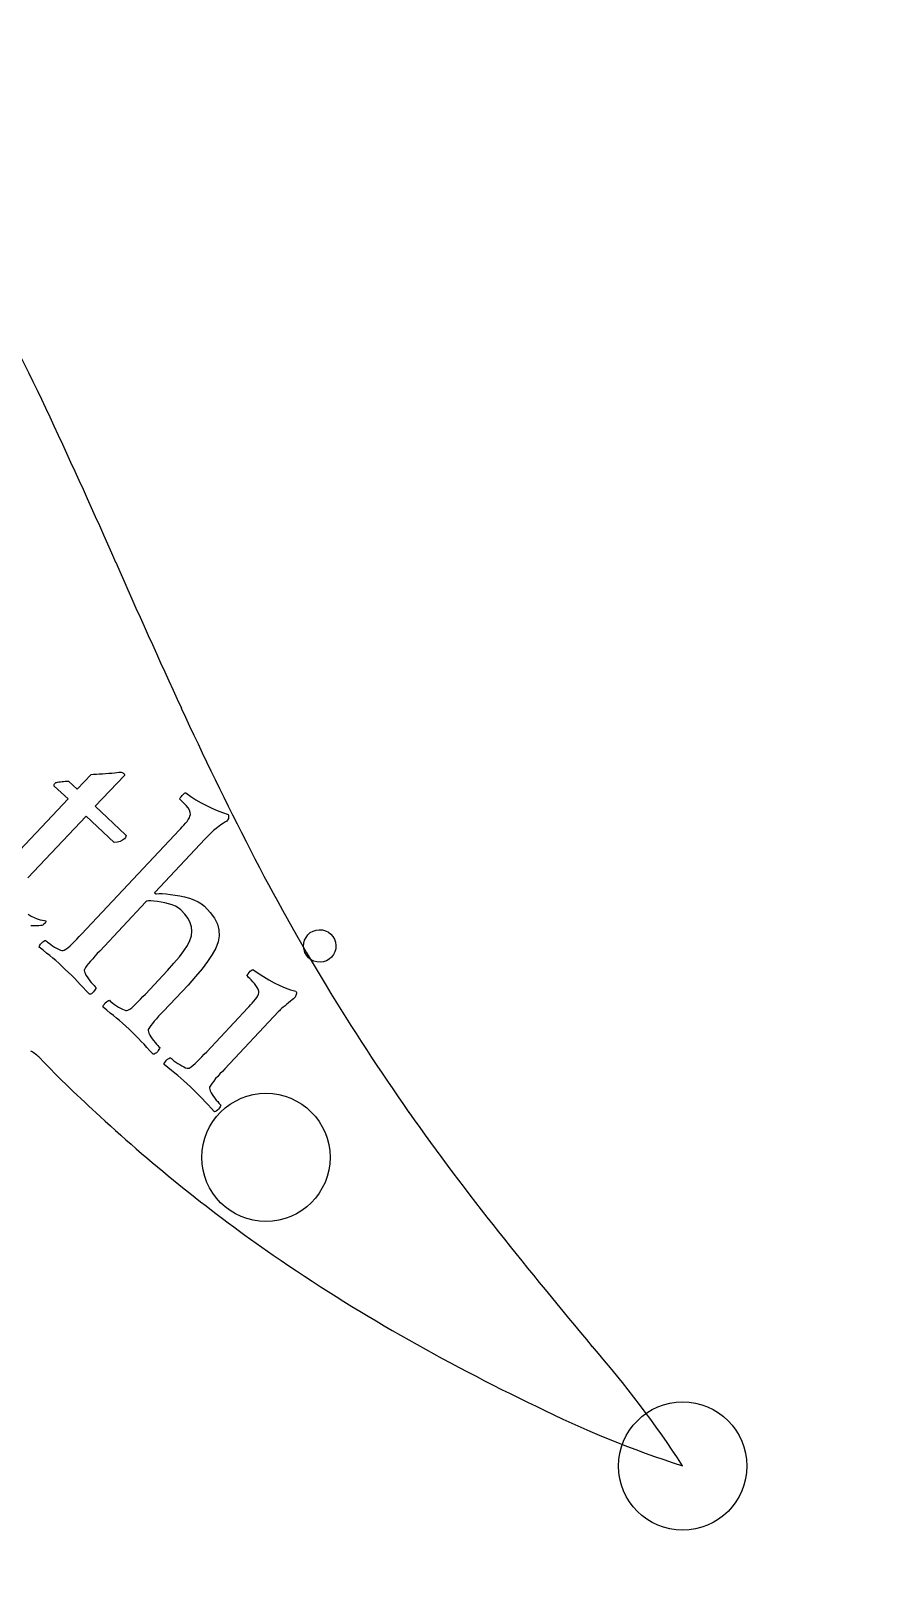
# Model space of a CAD drawing. Header units: millimetres. Extents: x -70 to 70, y -70 to 70.
# Drawn here: x 5.61 to 11.1, y 33.28 to 43.39 of the extents above; entities that cross this region are included whole.
import ezdxf

# ---------------------------------------------------------------- set-up
doc = ezdxf.new("R2010")
doc.units = ezdxf.units.MM
for name, color, linetype in [('CUT_INNER', 6, 'Continuous'), ('CUT_OUTER', 1, 'Continuous'), ('ENGRAVE', 7, 'Continuous'), ('TEXT', 5, 'Continuous')]:
    doc.layers.add(name, color=color, linetype=linetype)

msp = doc.modelspace()

# ---------------------------------------------------------------- linework, layer by layer
at = {"layer": 'CUT_INNER'}
for centre, radius, start, end in [((0, 20.06), 41.014, 353.0581, 94.1637), ((0, 20.06), 50.14, 262.7263, 52.924), ((-9.236, 33.892), 16.508, 24.9382, 28.5115), ((-39.022, 20.025), 49.364, 23.7404, 24.9546), ((67.772, 67.02), 67.313, 203.76, 204.6543), ((27.284, 48.449), 22.769, 204.6816, 207.292), ((20.896, 45.165), 15.587, 207.3343, 211.0717), ((19.678, 44.449), 14.174, 211.1319, 215.1595), ((5.486, 36.47), 0.25, 44.0157, 61.085), ((11.04, 41.799), 7.447, 223.808, 228.0543), ((13.189, 43.997), 10.52, 227.3509, 235.2923), ((22.107, 46.187), 17.161, 215.2315, 218.5089), ((43.358, 63.192), 44.378, 218.6065, 219.8631), ((13.744, 44.822), 11.514, 235.3585, 240.2712), ((14.891, 46.825), 13.822, 240.2586, 244.4272), ((4.117, 30.212), 6.884, 33.0406, 41.2215), ((11.867, 40.203), 6.544, 243.2852, 252.3924)]:
    msp.add_arc(centre, radius, start, end, dxfattribs=at)
at = {"layer": 'CUT_OUTER'}
msp.add_circle((0, 0), 70.2, dxfattribs=at)
at = {"layer": 'ENGRAVE'}
for centre, radius in [((0, 20.06), 46.307), ((7.151, 35.991), 0.421), ((9.888, 33.964), 0.421)]:
    msp.add_circle(centre, radius, dxfattribs=at)
at = {"layer": 'TEXT'}
for points in [[(5.429, 37.896), (5.851, 38.345), (5.761, 38.43), (5.759, 38.432), (5.759, 38.434), (5.76, 38.437), (5.761, 38.44), (5.763, 38.444), (5.764, 38.446), (5.766, 38.449), (5.768, 38.45), (5.77, 38.452), (5.775, 38.454), (5.782, 38.455), (5.791, 38.457), (5.802, 38.458), (5.812, 38.459), (5.822, 38.46), (5.833, 38.461), (5.842, 38.462), (5.848, 38.462), (5.852, 38.462), (5.854, 38.462), (5.911, 38.409), (6.002, 38.505), (6.018, 38.507), (6.037, 38.508), (6.056, 38.509), (6.077, 38.511), (6.098, 38.512), (6.118, 38.514), (6.138, 38.515), (6.156, 38.517), (6.172, 38.519), (6.184, 38.52), (6.192, 38.52), (6.195, 38.521), (6.201, 38.52), (6.207, 38.519), (6.212, 38.516), (6.216, 38.513), (6.22, 38.509), (6.222, 38.505), (6.222, 38.502), (6.221, 38.5), (6.03, 38.297), (6.229, 38.109), (6.232, 38.105), (6.231, 38.099), (6.228, 38.092), (6.221, 38.084), (6.208, 38.074), (6.193, 38.066), (6.176, 38.061), (6.155, 38.059), (5.97, 38.233), (5.588, 37.827)], [(5.59, 37.588), (5.609, 37.576), (5.628, 37.566), (5.649, 37.558), (5.668, 37.552), (5.684, 37.548), (5.696, 37.546), (5.705, 37.544), (5.706, 37.541), (5.705, 37.538), (5.704, 37.534), (5.7, 37.53), (5.693, 37.523), (5.685, 37.517), (5.678, 37.514), (5.672, 37.513), (5.659, 37.512), (5.644, 37.511), (5.626, 37.511), (5.606, 37.511)]]:
    msp.add_lwpolyline(points, dxfattribs=at)
for points in [[(6.748, 37.64), (6.785, 37.6), (6.813, 37.562), (6.832, 37.523), (6.842, 37.486), (6.843, 37.447), (6.836, 37.407), (6.821, 37.366), (6.798, 37.323), (6.768, 37.278), (6.732, 37.23), (6.689, 37.178), (6.639, 37.123), (6.478, 36.952), (6.462, 36.935), (6.446, 36.918), (6.431, 36.902), (6.417, 36.886), (6.405, 36.871), (6.394, 36.857), (6.385, 36.843), (6.378, 36.83), (6.377, 36.824), (6.379, 36.816), (6.382, 36.806), (6.388, 36.794), (6.395, 36.782), (6.404, 36.77), (6.413, 36.758), (6.423, 36.745), (6.432, 36.734), (6.441, 36.725), (6.447, 36.718), (6.453, 36.713), (6.451, 36.707), (6.448, 36.7), (6.444, 36.693), (6.438, 36.685), (6.431, 36.678), (6.424, 36.673), (6.417, 36.669), (6.411, 36.668), (6.389, 36.691), (6.369, 36.713), (6.35, 36.734), (6.332, 36.753), (6.314, 36.772), (6.295, 36.791), (6.274, 36.812), (6.252, 36.833), (6.23, 36.853), (6.209, 36.872), (6.189, 36.889), (6.17, 36.906), (6.15, 36.922), (6.128, 36.939), (6.106, 36.958), (6.081, 36.978), (6.082, 36.985), (6.085, 36.991), (6.09, 36.998), (6.096, 37.006), (6.104, 37.013), (6.111, 37.018), (6.117, 37.021), (6.123, 37.023), (6.128, 37.018), (6.136, 37.011), (6.146, 37.004), (6.157, 36.995), (6.169, 36.986), (6.182, 36.978), (6.195, 36.971), (6.208, 36.964), (6.22, 36.959), (6.23, 36.956), (6.238, 36.955), (6.244, 36.957), (6.256, 36.965), (6.269, 36.974), (6.283, 36.986), (6.297, 37), (6.312, 37.015), (6.327, 37.03), (6.343, 37.047), (6.359, 37.064), (6.505, 37.219), (6.547, 37.266), (6.583, 37.309), (6.612, 37.348), (6.635, 37.383), (6.651, 37.415), (6.661, 37.447), (6.665, 37.476), (6.662, 37.505), (6.654, 37.532), (6.639, 37.56), (6.618, 37.588), (6.591, 37.616), (6.575, 37.629), (6.557, 37.64), (6.536, 37.649), (6.511, 37.657), (6.486, 37.663), (6.462, 37.668), (6.438, 37.672), (6.415, 37.674), (6.395, 37.675), (6.38, 37.675), (6.369, 37.673), (6.363, 37.669), (6.059, 37.346), (6.043, 37.329), (6.027, 37.312), (6.013, 37.296), (5.999, 37.28), (5.986, 37.265), (5.975, 37.251), (5.966, 37.237), (5.96, 37.224), (5.958, 37.218), (5.96, 37.21), (5.963, 37.2), (5.969, 37.188), (5.976, 37.176), (5.985, 37.163), (5.994, 37.151), (6.004, 37.139), (6.013, 37.128), (6.022, 37.119), (6.029, 37.112), (6.034, 37.106), (6.033, 37.1), (6.03, 37.094), (6.025, 37.087), (6.019, 37.079), (6.012, 37.072), (6.005, 37.066), (5.998, 37.063), (5.992, 37.062), (5.971, 37.085), (5.95, 37.107), (5.931, 37.127), (5.913, 37.147), (5.896, 37.165), (5.876, 37.185), (5.855, 37.205), (5.833, 37.226), (5.811, 37.247), (5.79, 37.266), (5.77, 37.283), (5.751, 37.299), (5.731, 37.316), (5.71, 37.333), (5.687, 37.352), (5.662, 37.372), (5.663, 37.378), (5.666, 37.385), (5.671, 37.392), (5.678, 37.4), (5.685, 37.406), (5.692, 37.411), (5.698, 37.415), (5.704, 37.416), (5.71, 37.411), (5.717, 37.405), (5.727, 37.398), (5.738, 37.389), (5.75, 37.38), (5.763, 37.372), (5.776, 37.364), (5.789, 37.358), (5.801, 37.352), (5.811, 37.349), (5.819, 37.349), (5.825, 37.351), (5.837, 37.358), (5.85, 37.368), (5.864, 37.38), (5.878, 37.393), (5.893, 37.408), (5.908, 37.424), (5.924, 37.441), (5.94, 37.458), (6.584, 38.143), (6.592, 38.151), (6.601, 38.161), (6.611, 38.172), (6.622, 38.185), (6.633, 38.198), (6.641, 38.21), (6.648, 38.221), (6.652, 38.231), (6.655, 38.243), (6.654, 38.257), (6.649, 38.271), (6.639, 38.286), (6.627, 38.301), (6.614, 38.316), (6.599, 38.331), (6.584, 38.346), (6.585, 38.348), (6.587, 38.352), (6.593, 38.359), (6.6, 38.368), (6.609, 38.377), (6.615, 38.383), (6.621, 38.386), (6.625, 38.386), (6.657, 38.362), (6.691, 38.34), (6.725, 38.32), (6.76, 38.302), (6.796, 38.285), (6.831, 38.269), (6.866, 38.255), (6.902, 38.242), (6.904, 38.239), (6.906, 38.234), (6.906, 38.229), (6.905, 38.222), (6.904, 38.216), (6.901, 38.21), (6.899, 38.205), (6.895, 38.2), (6.893, 38.199), (6.885, 38.194), (6.872, 38.185), (6.854, 38.174), (6.832, 38.158), (6.807, 38.137), (6.78, 38.112), (6.751, 38.082), (6.421, 37.731), (6.42, 37.73), (6.42, 37.728), (6.421, 37.726), (6.423, 37.724), (6.424, 37.723), (6.426, 37.723), (6.428, 37.722), (6.431, 37.722), (6.449, 37.723), (6.47, 37.723), (6.495, 37.721), (6.524, 37.718), (6.555, 37.714), (6.586, 37.709), (6.617, 37.702), (6.648, 37.693), (6.678, 37.682), (6.705, 37.67), (6.728, 37.656), (6.748, 37.64)], [(7.426, 37.453), (7.442, 37.467), (7.46, 37.477), (7.48, 37.483), (7.501, 37.486), (7.522, 37.485), (7.542, 37.479), (7.561, 37.47), (7.577, 37.457), (7.591, 37.442), (7.601, 37.424), (7.608, 37.404), (7.61, 37.383), (7.609, 37.361), (7.604, 37.342), (7.595, 37.323), (7.582, 37.307), (7.566, 37.293), (7.548, 37.282), (7.529, 37.276), (7.508, 37.273), (7.486, 37.275), (7.466, 37.28), (7.448, 37.289), (7.431, 37.302), (7.417, 37.318), (7.407, 37.336), (7.401, 37.355), (7.398, 37.376), (7.399, 37.398), (7.404, 37.418), (7.414, 37.436), (7.426, 37.453)], [(6.881, 36.573), (6.865, 36.556), (6.849, 36.539), (6.834, 36.523), (6.82, 36.508), (6.808, 36.492), (6.797, 36.478), (6.788, 36.465), (6.781, 36.452), (6.78, 36.445), (6.782, 36.437), (6.785, 36.427), (6.791, 36.416), (6.798, 36.403), (6.806, 36.391), (6.815, 36.379), (6.825, 36.367), (6.834, 36.357), (6.842, 36.348), (6.849, 36.341), (6.854, 36.335), (6.853, 36.33), (6.85, 36.323), (6.845, 36.316), (6.839, 36.308), (6.832, 36.301), (6.825, 36.295), (6.819, 36.292), (6.812, 36.291), (6.791, 36.314), (6.771, 36.336), (6.752, 36.356), (6.734, 36.375), (6.717, 36.393), (6.698, 36.413), (6.677, 36.433), (6.655, 36.454), (6.633, 36.474), (6.612, 36.493), (6.591, 36.511), (6.572, 36.528), (6.552, 36.544), (6.53, 36.562), (6.507, 36.581), (6.482, 36.601), (6.483, 36.607), (6.486, 36.614), (6.491, 36.621), (6.498, 36.629), (6.505, 36.635), (6.512, 36.64), (6.519, 36.644), (6.524, 36.645), (6.53, 36.64), (6.538, 36.634), (6.547, 36.626), (6.559, 36.617), (6.572, 36.608), (6.585, 36.6), (6.598, 36.592), (6.611, 36.585), (6.623, 36.58), (6.633, 36.577), (6.641, 36.576), (6.646, 36.578), (6.659, 36.586), (6.672, 36.596), (6.686, 36.607), (6.7, 36.621), (6.715, 36.636), (6.73, 36.652), (6.745, 36.668), (6.762, 36.685), (7.033, 36.974), (7.041, 36.982), (7.05, 36.992), (7.06, 37.003), (7.071, 37.016), (7.082, 37.029), (7.09, 37.041), (7.097, 37.052), (7.101, 37.062), (7.104, 37.072), (7.104, 37.083), (7.1, 37.095), (7.093, 37.107), (7.084, 37.12), (7.075, 37.133), (7.065, 37.144), (7.054, 37.156), (7.045, 37.165), (7.037, 37.173), (7.031, 37.179), (7.027, 37.183), (7.028, 37.186), (7.031, 37.191), (7.035, 37.197), (7.041, 37.205), (7.048, 37.213), (7.054, 37.219), (7.06, 37.222), (7.065, 37.224), (7.1, 37.201), (7.134, 37.178), (7.17, 37.157), (7.205, 37.138), (7.241, 37.12), (7.277, 37.105), (7.312, 37.092), (7.347, 37.082), (7.35, 37.079), (7.351, 37.074), (7.351, 37.068), (7.35, 37.061), (7.348, 37.055), (7.346, 37.049), (7.343, 37.044), (7.341, 37.04), (7.337, 37.037), (7.331, 37.032), (7.323, 37.025), (7.312, 37.016), (7.3, 37.007), (7.288, 36.997), (7.277, 36.987), (7.265, 36.977), (7.254, 36.968), (7.245, 36.96), (7.239, 36.954), (7.234, 36.949)]]:
    msp.add_lwpolyline(points, close=True, dxfattribs=at)

doc.saveas('drawing.dxf')
